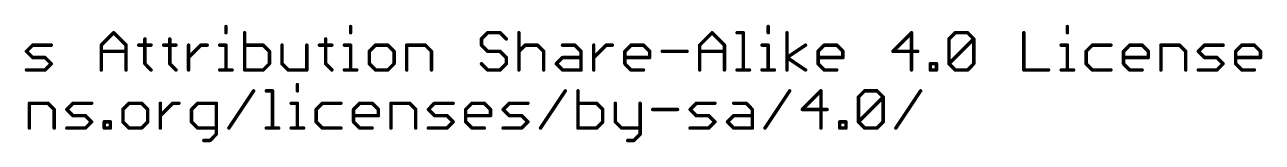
# Model space of a CAD drawing. Extents: x -30 to 77, y -16 to 20.
# Drawn here: x 22.5 to 76.6, y -13.2 to -8.1 of the extents above; entities that cross this region are included whole.
import ezdxf

# ---------------------------------------------------------------- set-up
doc = ezdxf.new("R2010")
doc.units = 0
doc.layers.add('51', color=53, linetype='CONTINUOUS')

msp = doc.modelspace()

# ---------------------------------------------------------------- linework, layer by layer
at = {"layer": '51', "const_width": 0.1524}
for points in [[(31.2607, -8.1856), (31.2607, -8.4568)], [(36.7179, -8.1856), (36.7179, -8.4568)], [(54.9995, -8.1856), (54.9995, -8.4568)], [(68.0967, -8.1856), (68.0967, -8.4568)], [(25.8052, -8.9991), (26.3476, -8.4568)], [(26.3476, -8.4568), (26.8899, -8.9991)], [(27.7136, -8.728), (27.7136, -9.8126)], [(28.805, -8.728), (28.805, -9.8126)], [(32.081, -8.4568), (32.081, -10.0838)], [(35.6265, -8.728), (35.6265, -9.8126)], [(42.7208, -8.4568), (42.4497, -8.728)], [(42.4497, -8.728), (42.4497, -8.9991)], [(43.2631, -8.4568), (42.7208, -8.4568)], [(43.5343, -8.728), (43.2631, -8.4568)], [(44.0868, -8.4568), (44.0868, -10.0838)], [(51.9997, -8.9991), (52.5421, -8.4568)], [(52.5421, -8.4568), (53.0844, -8.9991)], [(53.6369, -8.4568), (53.9081, -8.4568)], [(53.9081, -8.4568), (53.9081, -10.0838)], [(55.8198, -10.0838), (55.8198, -8.4568)], [(61.2719, -8.4568), (60.4584, -9.2703)], [(61.2719, -10.0838), (61.2719, -8.4568)], [(62.9141, -8.728), (63.1853, -8.4568)], [(62.9141, -9.8126), (62.9141, -8.728)], [(62.9141, -9.8126), (63.9988, -8.728)], [(63.1853, -8.4568), (63.7276, -8.4568)], [(63.7276, -8.4568), (63.9988, -8.728)], [(63.9988, -8.728), (63.9988, -9.8126)], [(66.1884, -8.4568), (66.1884, -10.0838)], [(22.5309, -9.2703), (22.8021, -8.9991)], [(22.8021, -9.5415), (22.5309, -9.2703)], [(22.8021, -8.9991), (23.6156, -8.9991)], [(25.8052, -10.0838), (25.8052, -8.9991)], [(25.8052, -9.2703), (26.8899, -9.2703)], [(26.8899, -8.9991), (26.8899, -10.0838)], [(27.4424, -8.9991), (27.9847, -8.9991)], [(28.5338, -8.9991), (29.0762, -8.9991)], [(29.6253, -10.0838), (29.6253, -8.9991)], [(29.6253, -9.5415), (30.1676, -8.9991)], [(30.1676, -8.9991), (30.4388, -8.9991)], [(30.9896, -8.9991), (31.2607, -8.9991)], [(31.2607, -8.9991), (31.2607, -10.0838)], [(32.8945, -8.9991), (32.081, -8.9991)], [(33.1657, -9.2703), (32.8945, -8.9991)], [(33.1657, -9.8126), (33.1657, -9.2703)], [(33.7182, -8.9991), (33.7182, -9.8126)], [(34.8028, -10.0838), (34.8028, -8.9991)], [(35.3553, -8.9991), (35.8976, -8.9991)], [(36.4467, -8.9991), (36.7179, -8.9991)], [(36.7179, -8.9991), (36.7179, -10.0838)], [(37.8093, -8.9991), (37.5382, -9.2703)], [(37.5382, -9.2703), (37.5382, -9.8126)], [(38.3517, -8.9991), (37.8093, -8.9991)], [(38.6228, -9.2703), (38.3517, -8.9991)], [(38.6228, -9.8126), (38.6228, -9.2703)], [(39.1753, -10.0838), (39.1753, -8.9991)], [(39.1753, -8.9991), (39.9888, -8.9991)], [(39.9888, -8.9991), (40.26, -9.2703)], [(40.26, -9.2703), (40.26, -10.0838)], [(42.4497, -8.9991), (42.7208, -9.2703)], [(42.7208, -9.2703), (43.2631, -9.2703)], [(43.2631, -9.2703), (43.5343, -9.5415)], [(44.0868, -9.2703), (44.358, -8.9991)], [(44.358, -8.9991), (44.9003, -8.9991)], [(44.9003, -8.9991), (45.1715, -9.2703)], [(45.1715, -9.2703), (45.1715, -10.0838)], [(45.9951, -8.9991), (46.5375, -8.9991)], [(46.5375, -8.9991), (46.8086, -9.2703)], [(46.8086, -9.2703), (46.8086, -10.0838)], [(47.3611, -10.0838), (47.3611, -8.9991)], [(47.3611, -9.5415), (47.9034, -8.9991)], [(47.9034, -8.9991), (48.1746, -8.9991)], [(48.7254, -9.2703), (48.9966, -8.9991)], [(48.7254, -9.8126), (48.7254, -9.2703)], [(48.9966, -8.9991), (49.5389, -8.9991)], [(49.5389, -8.9991), (49.8101, -9.2703)], [(49.8101, -9.2703), (49.8101, -9.5415)], [(50.3626, -9.2703), (51.4472, -9.2703)], [(51.9997, -10.0838), (51.9997, -8.9991)], [(51.9997, -9.2703), (53.0844, -9.2703)], [(53.0844, -8.9991), (53.0844, -10.0838)], [(54.7283, -8.9991), (54.9995, -8.9991)], [(54.9995, -8.9991), (54.9995, -10.0838)], [(55.8198, -9.5415), (56.6333, -8.9991)], [(57.1841, -9.2703), (57.4552, -8.9991)], [(57.1841, -9.8126), (57.1841, -9.2703)], [(57.4552, -8.9991), (57.9976, -8.9991)], [(57.9976, -8.9991), (58.2687, -9.2703)], [(58.2687, -9.2703), (58.2687, -9.5415)], [(60.4584, -9.2703), (61.543, -9.2703)], [(67.8256, -8.9991), (68.0967, -8.9991)], [(68.0967, -8.9991), (68.0967, -10.0838)], [(69.1882, -8.9991), (68.917, -9.2703)], [(68.917, -9.2703), (68.917, -9.8126)], [(70.0017, -8.9991), (69.1882, -8.9991)], [(70.5542, -9.2703), (70.8253, -8.9991)], [(70.5542, -9.8126), (70.5542, -9.2703)], [(70.8253, -8.9991), (71.3677, -8.9991)], [(71.3677, -8.9991), (71.6388, -9.2703)], [(71.6388, -9.2703), (71.6388, -9.5415)], [(72.1913, -10.0838), (72.1913, -8.9991)], [(72.1913, -8.9991), (73.0048, -8.9991)], [(73.0048, -8.9991), (73.276, -9.2703)], [(73.276, -9.2703), (73.276, -10.0838)], [(73.8285, -9.2703), (74.0996, -8.9991)], [(74.0996, -9.5415), (73.8285, -9.2703)], [(74.0996, -8.9991), (74.9131, -8.9991)], [(75.4656, -9.2703), (75.7368, -8.9991)], [(75.4656, -9.8126), (75.4656, -9.2703)], [(75.7368, -8.9991), (76.2791, -8.9991)], [(76.2791, -8.9991), (76.5503, -9.2703)], [(76.5503, -9.2703), (76.5503, -9.5415)], [(23.3444, -9.5415), (22.8021, -9.5415)], [(23.6156, -9.8126), (23.3444, -9.5415)], [(23.3444, -10.0838), (23.6156, -9.8126)], [(27.7136, -9.8126), (27.9847, -10.0838)], [(28.805, -9.8126), (29.0762, -10.0838)], [(32.8945, -10.0838), (33.1657, -9.8126)], [(33.7182, -9.8126), (33.9893, -10.0838)], [(35.6265, -9.8126), (35.8976, -10.0838)], [(37.5382, -9.8126), (37.8093, -10.0838)], [(38.3517, -10.0838), (38.6228, -9.8126)], [(42.7208, -10.0838), (42.4497, -9.8126)], [(43.5343, -9.8126), (43.2631, -10.0838)], [(43.5343, -9.5415), (43.5343, -9.8126)], [(45.724, -9.8126), (45.9951, -9.5415)], [(45.9951, -10.0838), (45.724, -9.8126)], [(45.9951, -9.5415), (46.8086, -9.5415)], [(49.8101, -9.5415), (48.7254, -9.5415)], [(48.9966, -10.0838), (48.7254, -9.8126)], [(56.6333, -10.0838), (55.8198, -9.5415)], [(58.2687, -9.5415), (57.1841, -9.5415)], [(57.4552, -10.0838), (57.1841, -9.8126)], [(62.0955, -10.0838), (62.0955, -9.8126)], [(62.0955, -9.8126), (62.3667, -9.8126)], [(62.3667, -9.8126), (62.3667, -10.0838)], [(63.1853, -10.0838), (62.9141, -9.8126)], [(63.9988, -9.8126), (63.7276, -10.0838)], [(68.917, -9.8126), (69.1882, -10.0838)], [(71.6388, -9.5415), (70.5542, -9.5415)], [(70.8253, -10.0838), (70.5542, -9.8126)], [(74.642, -9.5415), (74.0996, -9.5415)], [(74.9131, -9.8126), (74.642, -9.5415)], [(74.642, -10.0838), (74.9131, -9.8126)], [(76.5503, -9.5415), (75.4656, -9.5415)], [(75.7368, -10.0838), (75.4656, -9.8126)], [(22.5309, -10.0838), (23.3444, -10.0838)], [(30.9896, -10.0838), (31.5319, -10.0838)], [(32.081, -10.0838), (32.8945, -10.0838)], [(33.9893, -10.0838), (34.8028, -10.0838)], [(36.4467, -10.0838), (36.9891, -10.0838)], [(37.8093, -10.0838), (38.3517, -10.0838)], [(43.2631, -10.0838), (42.7208, -10.0838)], [(46.8086, -10.0838), (45.9951, -10.0838)], [(49.5389, -10.0838), (48.9966, -10.0838)], [(53.6369, -10.0838), (54.1792, -10.0838)], [(54.7283, -10.0838), (55.2707, -10.0838)], [(57.9976, -10.0838), (57.4552, -10.0838)], [(62.3667, -10.0838), (62.0955, -10.0838)], [(63.7276, -10.0838), (63.1853, -10.0838)], [(66.1884, -10.0838), (67.2731, -10.0838)], [(67.8256, -10.0838), (68.3679, -10.0838)], [(69.1882, -10.0838), (70.0017, -10.0838)], [(71.3677, -10.0838), (70.8253, -10.0838)], [(73.8285, -10.0838), (74.642, -10.0838)], [(76.2791, -10.0838), (75.7368, -10.0838)], [(34.3906, -10.7256), (34.3906, -10.9968)], [(31.3908, -12.6238), (32.4755, -10.9968)], [(33.028, -10.9968), (33.2991, -10.9968)], [(33.2991, -10.9968), (33.2991, -12.6238)], [(45.0338, -12.6238), (46.1185, -10.9968)], [(46.671, -10.9968), (46.671, -12.6238)], [(54.8567, -12.6238), (55.9414, -10.9968)], [(57.3074, -10.9968), (56.4939, -11.8103)], [(57.3074, -12.6238), (57.3074, -10.9968)], [(58.9496, -11.268), (59.2208, -10.9968)], [(58.9496, -12.3526), (58.9496, -11.268)], [(58.9496, -12.3526), (60.0343, -11.268)], [(59.2208, -10.9968), (59.7631, -10.9968)], [(59.7631, -10.9968), (60.0343, -11.268)], [(60.0343, -11.268), (60.0343, -12.3526)], [(60.5868, -12.6238), (61.6714, -10.9968)], [(22.6593, -12.6238), (22.6593, -11.5391)], [(22.6593, -11.5391), (23.4728, -11.5391)], [(23.4728, -11.5391), (23.744, -11.8103)], [(23.744, -11.8103), (23.744, -12.6238)], [(24.2965, -11.8103), (24.5676, -11.5391)], [(24.5676, -12.0815), (24.2965, -11.8103)], [(24.5676, -11.5391), (25.3811, -11.5391)], [(27.0234, -11.5391), (26.7522, -11.8103)], [(26.7522, -11.8103), (26.7522, -12.3526)], [(27.5657, -11.5391), (27.0234, -11.5391)], [(27.8369, -11.8103), (27.5657, -11.5391)], [(27.8369, -12.3526), (27.8369, -11.8103)], [(28.3894, -12.6238), (28.3894, -11.5391)], [(28.3894, -12.0815), (28.9317, -11.5391)], [(28.9317, -11.5391), (29.2029, -11.5391)], [(30.0248, -11.5391), (29.7537, -11.8103)], [(29.7537, -11.8103), (29.7537, -12.3526)], [(30.8383, -11.5391), (30.0248, -11.5391)], [(30.8383, -12.895), (30.8383, -11.5391)], [(34.1194, -11.5391), (34.3906, -11.5391)], [(34.3906, -11.5391), (34.3906, -12.6238)], [(35.482, -11.5391), (35.2109, -11.8103)], [(35.2109, -11.8103), (35.2109, -12.3526)], [(36.2955, -11.5391), (35.482, -11.5391)], [(36.848, -11.8103), (37.1192, -11.5391)], [(36.848, -12.3526), (36.848, -11.8103)], [(37.1192, -11.5391), (37.6615, -11.5391)], [(37.6615, -11.5391), (37.9327, -11.8103)], [(37.9327, -11.8103), (37.9327, -12.0815)], [(38.4852, -12.6238), (38.4852, -11.5391)], [(38.4852, -11.5391), (39.2987, -11.5391)], [(39.2987, -11.5391), (39.5698, -11.8103)], [(39.5698, -11.8103), (39.5698, -12.6238)], [(40.1223, -11.8103), (40.3935, -11.5391)], [(40.3935, -12.0815), (40.1223, -11.8103)], [(40.3935, -11.5391), (41.207, -11.5391)], [(41.7595, -11.8103), (42.0306, -11.5391)], [(41.7595, -12.3526), (41.7595, -11.8103)], [(42.0306, -11.5391), (42.573, -11.5391)], [(42.573, -11.5391), (42.8441, -11.8103)], [(42.8441, -11.8103), (42.8441, -12.0815)], [(43.3966, -11.8103), (43.6678, -11.5391)], [(43.6678, -12.0815), (43.3966, -11.8103)], [(43.6678, -11.5391), (44.4813, -11.5391)], [(47.4844, -11.5391), (46.671, -11.5391)], [(47.7556, -11.8103), (47.4844, -11.5391)], [(47.7556, -12.3526), (47.7556, -11.8103)], [(48.3081, -11.5391), (48.3081, -12.3526)], [(49.3928, -11.5391), (49.3928, -12.895)], [(49.9453, -11.8103), (51.0299, -11.8103)], [(51.5824, -11.8103), (51.8536, -11.5391)], [(51.8536, -12.0815), (51.5824, -11.8103)], [(51.8536, -11.5391), (52.6671, -11.5391)], [(53.4907, -11.5391), (54.0331, -11.5391)], [(54.0331, -11.5391), (54.3042, -11.8103)], [(54.3042, -11.8103), (54.3042, -12.6238)], [(56.4939, -11.8103), (57.5785, -11.8103)], [(25.11, -12.0815), (24.5676, -12.0815)], [(25.3811, -12.3526), (25.11, -12.0815)], [(25.11, -12.6238), (25.3811, -12.3526)], [(25.9336, -12.6238), (25.9336, -12.3526)], [(25.9336, -12.3526), (26.2048, -12.3526)], [(26.2048, -12.3526), (26.2048, -12.6238)], [(26.7522, -12.3526), (27.0234, -12.6238)], [(27.5657, -12.6238), (27.8369, -12.3526)], [(29.7537, -12.3526), (30.0248, -12.6238)], [(35.2109, -12.3526), (35.482, -12.6238)], [(37.9327, -12.0815), (36.848, -12.0815)], [(37.1192, -12.6238), (36.848, -12.3526)], [(40.9358, -12.0815), (40.3935, -12.0815)], [(41.207, -12.3526), (40.9358, -12.0815)], [(40.9358, -12.6238), (41.207, -12.3526)], [(42.8441, -12.0815), (41.7595, -12.0815)], [(42.0306, -12.6238), (41.7595, -12.3526)], [(44.2101, -12.0815), (43.6678, -12.0815)], [(44.4813, -12.3526), (44.2101, -12.0815)], [(44.2101, -12.6238), (44.4813, -12.3526)], [(47.4844, -12.6238), (47.7556, -12.3526)], [(48.3081, -12.3526), (48.5793, -12.6238)], [(52.3959, -12.0815), (51.8536, -12.0815)], [(52.6671, -12.3526), (52.3959, -12.0815)], [(52.3959, -12.6238), (52.6671, -12.3526)], [(53.2196, -12.3526), (53.4907, -12.0815)], [(53.4907, -12.6238), (53.2196, -12.3526)], [(53.4907, -12.0815), (54.3042, -12.0815)], [(58.131, -12.6238), (58.131, -12.3526)], [(58.131, -12.3526), (58.4022, -12.3526)], [(58.4022, -12.3526), (58.4022, -12.6238)], [(59.2208, -12.6238), (58.9496, -12.3526)], [(60.0343, -12.3526), (59.7631, -12.6238)], [(24.2965, -12.6238), (25.11, -12.6238)], [(26.2048, -12.6238), (25.9336, -12.6238)], [(27.0234, -12.6238), (27.5657, -12.6238)], [(30.0248, -12.6238), (30.8383, -12.6238)], [(30.5672, -13.1661), (30.8383, -12.895)], [(33.028, -12.6238), (33.5703, -12.6238)], [(34.1194, -12.6238), (34.6617, -12.6238)], [(35.482, -12.6238), (36.2955, -12.6238)], [(37.6615, -12.6238), (37.1192, -12.6238)], [(40.1223, -12.6238), (40.9358, -12.6238)], [(42.573, -12.6238), (42.0306, -12.6238)], [(43.3966, -12.6238), (44.2101, -12.6238)], [(46.671, -12.6238), (47.4844, -12.6238)], [(48.5793, -12.6238), (49.3928, -12.6238)], [(49.3928, -12.895), (49.1216, -13.1661)], [(51.5824, -12.6238), (52.3959, -12.6238)], [(54.3042, -12.6238), (53.4907, -12.6238)], [(58.4022, -12.6238), (58.131, -12.6238)], [(59.7631, -12.6238), (59.2208, -12.6238)], [(30.296, -13.1661), (30.5672, -13.1661)], [(49.1216, -13.1661), (48.8504, -13.1661)]]:
    msp.add_lwpolyline(points, dxfattribs=at)
at = {"layer": '51', "const_width": 0.0762}
for points in [[(31.2988, -8.1856, 1), (31.2226, -8.1856)], [(36.756, -8.1856, 1), (36.6798, -8.1856)], [(55.0376, -8.1856, 1), (54.9614, -8.1856)], [(68.1348, -8.1856, 1), (68.0586, -8.1856)], [(26.3745, -8.4299, 1), (26.3206, -8.4838)], [(26.3745, -8.4838, 1), (26.3206, -8.4299)], [(27.7517, -8.728, 1), (27.6755, -8.728)], [(28.8431, -8.728, 1), (28.7669, -8.728)], [(31.2226, -8.4568, 1), (31.2988, -8.4568)], [(32.1191, -8.4568, 1), (32.0429, -8.4568)], [(35.6646, -8.728, 1), (35.5884, -8.728)], [(36.6798, -8.4568, 1), (36.756, -8.4568)], [(42.4227, -8.701, 1), (42.4766, -8.7549)], [(42.4878, -8.728, 1), (42.4116, -8.728)], [(42.7208, -8.4187, 1), (42.7208, -8.4949)], [(42.7478, -8.4838, 1), (42.6939, -8.4299)], [(43.2901, -8.4299, 1), (43.2362, -8.4838)], [(43.2631, -8.4949, 1), (43.2631, -8.4187)], [(43.5074, -8.7549, 1), (43.5613, -8.701)], [(44.1249, -8.4568, 1), (44.0487, -8.4568)], [(52.569, -8.4299, 1), (52.5151, -8.4838)], [(52.569, -8.4838, 1), (52.5151, -8.4299)], [(53.6369, -8.4187, 1), (53.6369, -8.4949)], [(53.9462, -8.4568, 1), (53.87, -8.4568)], [(53.9081, -8.4949, 1), (53.9081, -8.4187)], [(54.9614, -8.4568, 1), (55.0376, -8.4568)], [(55.8579, -8.4568, 1), (55.7817, -8.4568)], [(61.31, -8.4568, 1), (61.2338, -8.4568)], [(61.2988, -8.4838, 1), (61.2449, -8.4299)], [(62.9522, -8.728, 1), (62.876, -8.728)], [(62.8872, -8.701, 1), (62.941, -8.7549)], [(63.1853, -8.4187, 1), (63.1853, -8.4949)], [(63.2122, -8.4838, 1), (63.1583, -8.4299)], [(63.7545, -8.4299, 1), (63.7007, -8.4838)], [(63.7276, -8.4949, 1), (63.7276, -8.4187)], [(64.0369, -8.728, 1), (63.9607, -8.728)], [(64.0257, -8.7549, 1), (63.9718, -8.701)], [(63.9718, -8.7549, 1), (64.0257, -8.701)], [(66.2265, -8.4568, 1), (66.1503, -8.4568)], [(68.0586, -8.4568, 1), (68.1348, -8.4568)], [(22.5579, -9.2434, 1), (22.504, -9.2972)], [(22.504, -9.2434, 1), (22.5579, -9.2972)], [(22.8021, -8.961, 1), (22.8021, -9.0372)], [(22.829, -9.0261, 1), (22.7751, -8.9722)], [(23.6156, -9.0372, 1), (23.6156, -8.961)], [(25.8433, -8.9991, 1), (25.7671, -8.9991)], [(25.7783, -8.9722, 1), (25.8322, -9.0261)], [(25.8052, -9.2322, 1), (25.8052, -9.3084)], [(26.928, -8.9991, 1), (26.8518, -8.9991)], [(26.8629, -9.0261, 1), (26.9168, -8.9722)], [(26.8899, -9.3084, 1), (26.8899, -9.2322)], [(27.4424, -8.961, 1), (27.4424, -9.0372)], [(27.9847, -9.0372, 1), (27.9847, -8.961)], [(28.5338, -8.961, 1), (28.5338, -9.0372)], [(29.0762, -9.0372, 1), (29.0762, -8.961)], [(29.6634, -8.9991, 1), (29.5872, -8.9991)], [(30.1676, -8.961, 1), (30.1676, -9.0372)], [(30.1945, -9.0261, 1), (30.1406, -8.9722)], [(30.4388, -9.0372, 1), (30.4388, -8.961)], [(30.9896, -8.961, 1), (30.9896, -9.0372)], [(31.2988, -8.9991, 1), (31.2226, -8.9991)], [(31.2607, -9.0372, 1), (31.2607, -8.961)], [(32.081, -8.961, 1), (32.081, -9.0372)], [(32.9214, -8.9722, 1), (32.8675, -9.0261)], [(32.8945, -9.0372, 1), (32.8945, -8.961)], [(33.2038, -9.2703, 1), (33.1276, -9.2703)], [(33.1387, -9.2972, 1), (33.1926, -9.2434)], [(33.7563, -8.9991, 1), (33.6801, -8.9991)], [(34.8409, -8.9991, 1), (34.7647, -8.9991)], [(35.3553, -8.961, 1), (35.3553, -9.0372)], [(35.8976, -9.0372, 1), (35.8976, -8.961)], [(36.4467, -8.961, 1), (36.4467, -9.0372)], [(36.756, -8.9991, 1), (36.6798, -8.9991)], [(36.7179, -9.0372, 1), (36.7179, -8.961)], [(37.5763, -9.2703, 1), (37.5001, -9.2703)], [(37.5112, -9.2434, 1), (37.5651, -9.2972)], [(37.8093, -8.961, 1), (37.8093, -9.0372)], [(37.8363, -9.0261, 1), (37.7824, -8.9722)], [(38.3786, -8.9722, 1), (38.3247, -9.0261)], [(38.3517, -9.0372, 1), (38.3517, -8.961)], [(38.6609, -9.2703, 1), (38.5847, -9.2703)], [(38.5959, -9.2972, 1), (38.6498, -9.2434)], [(39.2134, -8.9991, 1), (39.1372, -8.9991)], [(39.1753, -8.961, 1), (39.1753, -9.0372)], [(40.0158, -8.9722, 1), (39.9619, -9.0261)], [(39.9888, -9.0372, 1), (39.9888, -8.961)], [(40.2981, -9.2703, 1), (40.2219, -9.2703)], [(40.2331, -9.2972, 1), (40.2869, -9.2434)], [(42.4766, -8.9722, 1), (42.4227, -9.0261)], [(42.4116, -8.9991, 1), (42.4878, -8.9991)], [(42.7208, -9.2322, 1), (42.7208, -9.3084)], [(42.6939, -9.2972, 1), (42.7478, -9.2434)], [(43.2901, -9.2434, 1), (43.2362, -9.2972)], [(43.2631, -9.3084, 1), (43.2631, -9.2322)], [(44.0599, -9.2434, 1), (44.1138, -9.2972)], [(44.358, -8.961, 1), (44.358, -9.0372)], [(44.3849, -9.0261, 1), (44.331, -8.9722)], [(44.9272, -8.9722, 1), (44.8734, -9.0261)], [(44.9003, -9.0372, 1), (44.9003, -8.961)], [(45.2096, -9.2703, 1), (45.1334, -9.2703)], [(45.1445, -9.2972, 1), (45.1984, -9.2434)], [(45.9951, -8.961, 1), (45.9951, -9.0372)], [(46.5644, -8.9722, 1), (46.5105, -9.0261)], [(46.5375, -9.0372, 1), (46.5375, -8.961)], [(46.8467, -9.2703, 1), (46.7705, -9.2703)], [(46.7817, -9.2972, 1), (46.8356, -9.2434)], [(47.3992, -8.9991, 1), (47.323, -8.9991)], [(47.9034, -8.961, 1), (47.9034, -9.0372)], [(47.9304, -9.0261, 1), (47.8765, -8.9722)], [(48.1746, -9.0372, 1), (48.1746, -8.961)], [(48.7635, -9.2703, 1), (48.6873, -9.2703)], [(48.6985, -9.2434, 1), (48.7524, -9.2972)], [(48.9966, -8.961, 1), (48.9966, -9.0372)], [(49.0235, -9.0261, 1), (48.9696, -8.9722)], [(49.5659, -8.9722, 1), (49.512, -9.0261)], [(49.5389, -9.0372, 1), (49.5389, -8.961)], [(49.8482, -9.2703, 1), (49.772, -9.2703)], [(49.7831, -9.2972, 1), (49.837, -9.2434)], [(50.3626, -9.2322, 1), (50.3626, -9.3084)], [(51.4472, -9.3084, 1), (51.4472, -9.2322)], [(52.0378, -8.9991, 1), (51.9616, -8.9991)], [(51.9728, -8.9722, 1), (52.0267, -9.0261)], [(51.9997, -9.2322, 1), (51.9997, -9.3084)], [(53.1225, -8.9991, 1), (53.0463, -8.9991)], [(53.0574, -9.0261, 1), (53.1113, -8.9722)], [(53.0844, -9.3084, 1), (53.0844, -9.2322)], [(54.7283, -8.961, 1), (54.7283, -9.0372)], [(55.0376, -8.9991, 1), (54.9614, -8.9991)], [(54.9995, -9.0372, 1), (54.9995, -8.961)], [(56.6544, -9.0308, 1), (56.6121, -8.9674)], [(57.2222, -9.2703, 1), (57.146, -9.2703)], [(57.1571, -9.2434, 1), (57.211, -9.2972)], [(57.4552, -8.961, 1), (57.4552, -9.0372)], [(57.4822, -9.0261, 1), (57.4283, -8.9722)], [(58.0245, -8.9722, 1), (57.9706, -9.0261)], [(57.9976, -9.0372, 1), (57.9976, -8.961)], [(58.3068, -9.2703, 1), (58.2306, -9.2703)], [(58.2418, -9.2972, 1), (58.2957, -9.2434)], [(60.4584, -9.2322, 1), (60.4584, -9.3084)], [(60.4314, -9.2434, 1), (60.4853, -9.2972)], [(61.543, -9.3084, 1), (61.543, -9.2322)], [(67.8256, -8.961, 1), (67.8256, -9.0372)], [(68.1348, -8.9991, 1), (68.0586, -8.9991)], [(68.0967, -9.0372, 1), (68.0967, -8.961)], [(68.9551, -9.2703, 1), (68.8789, -9.2703)], [(68.8901, -9.2434, 1), (68.944, -9.2972)], [(69.1882, -8.961, 1), (69.1882, -9.0372)], [(69.2151, -9.0261, 1), (69.1612, -8.9722)], [(70.0017, -9.0372, 1), (70.0017, -8.961)], [(70.5923, -9.2703, 1), (70.5161, -9.2703)], [(70.5272, -9.2434, 1), (70.5811, -9.2972)], [(70.8253, -8.961, 1), (70.8253, -9.0372)], [(70.8523, -9.0261, 1), (70.7984, -8.9722)], [(71.3946, -8.9722, 1), (71.3407, -9.0261)], [(71.3677, -9.0372, 1), (71.3677, -8.961)], [(71.6769, -9.2703, 1), (71.6007, -9.2703)], [(71.6119, -9.2972, 1), (71.6658, -9.2434)], [(72.2294, -8.9991, 1), (72.1532, -8.9991)], [(72.1913, -8.961, 1), (72.1913, -9.0372)], [(73.0318, -8.9722, 1), (72.9779, -9.0261)], [(73.0048, -9.0372, 1), (73.0048, -8.961)], [(73.3141, -9.2703, 1), (73.2379, -9.2703)], [(73.249, -9.2972, 1), (73.3029, -9.2434)], [(73.8554, -9.2434, 1), (73.8015, -9.2972)], [(73.8015, -9.2434, 1), (73.8554, -9.2972)], [(74.0996, -8.961, 1), (74.0996, -9.0372)], [(74.1266, -9.0261, 1), (74.0727, -8.9722)], [(74.9131, -9.0372, 1), (74.9131, -8.961)], [(75.5037, -9.2703, 1), (75.4275, -9.2703)], [(75.4387, -9.2434, 1), (75.4926, -9.2972)], [(75.7368, -8.961, 1), (75.7368, -9.0372)], [(75.7637, -9.0261, 1), (75.7099, -8.9722)], [(76.3061, -8.9722, 1), (76.2522, -9.0261)], [(76.2791, -9.0372, 1), (76.2791, -8.961)], [(76.5884, -9.2703, 1), (76.5122, -9.2703)], [(76.5234, -9.2972, 1), (76.5772, -9.2434)], [(22.8021, -9.5034, 1), (22.8021, -9.5796)], [(22.7751, -9.5684, 1), (22.829, -9.5145)], [(23.3714, -9.5145, 1), (23.3175, -9.5684)], [(23.3444, -9.5796, 1), (23.3444, -9.5034)], [(23.6425, -9.8396, 1), (23.5886, -9.7857)], [(23.5886, -9.8396, 1), (23.6425, -9.7857)], [(27.7405, -9.7857, 1), (27.6866, -9.8396)], [(28.8319, -9.7857, 1), (28.778, -9.8396)], [(29.5983, -9.5145, 1), (29.6522, -9.5684)], [(33.1926, -9.8396, 1), (33.1387, -9.7857)], [(33.7451, -9.7857, 1), (33.6912, -9.8396)], [(35.6534, -9.7857, 1), (35.5995, -9.8396)], [(37.5651, -9.7857, 1), (37.5112, -9.8396)], [(38.6498, -9.8396, 1), (38.5959, -9.7857)], [(42.4766, -9.7857, 1), (42.4227, -9.8396)], [(43.5724, -9.5415, 1), (43.4962, -9.5415)], [(43.5074, -9.5684, 1), (43.5613, -9.5145)], [(43.5613, -9.8396, 1), (43.5074, -9.7857)], [(45.7509, -9.7857, 1), (45.697, -9.8396)], [(45.697, -9.7857, 1), (45.7509, -9.8396)], [(45.9951, -9.5034, 1), (45.9951, -9.5796)], [(46.0221, -9.5684, 1), (45.9682, -9.5145)], [(46.8086, -9.5796, 1), (46.8086, -9.5034)], [(47.3342, -9.5145, 1), (47.3881, -9.5684)], [(48.7254, -9.5034, 1), (48.7254, -9.5796)], [(48.7524, -9.7857, 1), (48.6985, -9.8396)], [(49.772, -9.5415, 1), (49.8482, -9.5415)], [(49.8101, -9.5796, 1), (49.8101, -9.5034)], [(55.8409, -9.5098, 1), (55.7986, -9.5732)], [(55.7986, -9.5098, 1), (55.8409, -9.5732)], [(57.211, -9.7857, 1), (57.1571, -9.8396)], [(57.1841, -9.5034, 1), (57.1841, -9.5796)], [(58.2306, -9.5415, 1), (58.3068, -9.5415)], [(58.2687, -9.5796, 1), (58.2687, -9.5034)], [(62.1336, -9.8126, 1), (62.0574, -9.8126)], [(62.0955, -9.7745, 1), (62.0955, -9.8507)], [(62.4048, -9.8126, 1), (62.3286, -9.8126)], [(62.3667, -9.8507, 1), (62.3667, -9.7745)], [(62.941, -9.7857, 1), (62.8872, -9.8396)], [(62.8872, -9.7857, 1), (62.941, -9.8396)], [(64.0257, -9.8396, 1), (63.9718, -9.7857)], [(68.944, -9.7857, 1), (68.8901, -9.8396)], [(70.5811, -9.7857, 1), (70.5272, -9.8396)], [(70.5542, -9.5034, 1), (70.5542, -9.5796)], [(71.6007, -9.5415, 1), (71.6769, -9.5415)], [(71.6388, -9.5796, 1), (71.6388, -9.5034)], [(74.0996, -9.5034, 1), (74.0996, -9.5796)], [(74.0727, -9.5684, 1), (74.1266, -9.5145)], [(74.6689, -9.5145, 1), (74.615, -9.5684)], [(74.642, -9.5796, 1), (74.642, -9.5034)], [(74.9401, -9.8396, 1), (74.8862, -9.7857)], [(74.8862, -9.8396, 1), (74.9401, -9.7857)], [(75.4656, -9.5034, 1), (75.4656, -9.5796)], [(75.4926, -9.7857, 1), (75.4387, -9.8396)], [(76.5122, -9.5415, 1), (76.5884, -9.5415)], [(76.5503, -9.5796, 1), (76.5503, -9.5034)], [(22.5309, -10.0457, 1), (22.5309, -10.1219)], [(23.3175, -10.0569, 1), (23.3714, -10.1107)], [(23.3444, -10.1219, 1), (23.3444, -10.0457)], [(25.7671, -10.0838, 1), (25.8433, -10.0838)], [(26.8518, -10.0838, 1), (26.928, -10.0838)], [(27.6755, -9.8126, 1), (27.7517, -9.8126)], [(27.9578, -10.1107, 1), (28.0117, -10.0569)], [(28.7669, -9.8126, 1), (28.8431, -9.8126)], [(29.0492, -10.1107, 1), (29.1031, -10.0569)], [(29.5872, -10.0838, 1), (29.6634, -10.0838)], [(30.9896, -10.0457, 1), (30.9896, -10.1219)], [(31.2226, -10.0838, 1), (31.2988, -10.0838)], [(31.5319, -10.1219, 1), (31.5319, -10.0457)], [(32.081, -10.0457, 1), (32.081, -10.1219)], [(32.0429, -10.0838, 1), (32.1191, -10.0838)], [(32.8676, -10.0569, 1), (32.9214, -10.1107)], [(32.8945, -10.1219, 1), (32.8945, -10.0457)], [(33.1276, -9.8126, 1), (33.2038, -9.8126)], [(33.6801, -9.8126, 1), (33.7563, -9.8126)], [(33.9893, -10.0457, 1), (33.9893, -10.1219)], [(33.9624, -10.1107, 1), (34.0163, -10.0569)], [(34.7647, -10.0838, 1), (34.8409, -10.0838)], [(34.8028, -10.1219, 1), (34.8028, -10.0457)], [(35.5884, -9.8126, 1), (35.6646, -9.8126)], [(35.8707, -10.1107, 1), (35.9246, -10.0569)], [(36.4467, -10.0457, 1), (36.4467, -10.1219)], [(36.6798, -10.0838, 1), (36.756, -10.0838)], [(36.9891, -10.1219, 1), (36.9891, -10.0457)], [(37.5001, -9.8126, 1), (37.5763, -9.8126)], [(37.8093, -10.0457, 1), (37.8093, -10.1219)], [(37.7824, -10.1107, 1), (37.8363, -10.0569)], [(38.3247, -10.0569, 1), (38.3786, -10.1107)], [(38.3517, -10.1219, 1), (38.3517, -10.0457)], [(38.5847, -9.8126, 1), (38.6609, -9.8126)], [(39.1372, -10.0838, 1), (39.2134, -10.0838)], [(40.2219, -10.0838, 1), (40.2981, -10.0838)], [(42.7208, -10.0457, 1), (42.7208, -10.1219)], [(42.6939, -10.1107, 1), (42.7478, -10.0569)], [(43.2362, -10.0569, 1), (43.2901, -10.1107)], [(43.2631, -10.1219, 1), (43.2631, -10.0457)], [(43.4962, -9.8126, 1), (43.5724, -9.8126)], [(44.0487, -10.0838, 1), (44.1249, -10.0838)], [(45.1334, -10.0838, 1), (45.2096, -10.0838)], [(45.9951, -10.0457, 1), (45.9951, -10.1219)], [(45.9682, -10.1107, 1), (46.0221, -10.0569)], [(46.7705, -10.0838, 1), (46.8467, -10.0838)], [(46.8086, -10.1219, 1), (46.8086, -10.0457)], [(47.323, -10.0838, 1), (47.3992, -10.0838)], [(48.6873, -9.8126, 1), (48.7635, -9.8126)], [(48.9966, -10.0457, 1), (48.9966, -10.1219)], [(48.9696, -10.1107, 1), (49.0235, -10.0569)], [(49.5389, -10.1219, 1), (49.5389, -10.0457)], [(51.9616, -10.0838, 1), (52.0378, -10.0838)], [(53.0463, -10.0838, 1), (53.1225, -10.0838)], [(53.6369, -10.0457, 1), (53.6369, -10.1219)], [(53.87, -10.0838, 1), (53.9462, -10.0838)], [(54.1792, -10.1219, 1), (54.1792, -10.0457)], [(54.7283, -10.0457, 1), (54.7283, -10.1219)], [(54.9614, -10.0838, 1), (55.0376, -10.0838)], [(55.2707, -10.1219, 1), (55.2707, -10.0457)], [(55.7817, -10.0838, 1), (55.8579, -10.0838)], [(56.6121, -10.1155, 1), (56.6544, -10.0521)], [(57.146, -9.8126, 1), (57.2222, -9.8126)], [(57.4552, -10.0457, 1), (57.4552, -10.1219)], [(57.4283, -10.1107, 1), (57.4822, -10.0569)], [(57.9976, -10.1219, 1), (57.9976, -10.0457)], [(61.2338, -10.0838, 1), (61.31, -10.0838)], [(62.0955, -10.0457, 1), (62.0955, -10.1219)], [(62.0574, -10.0838, 1), (62.1336, -10.0838)], [(62.3286, -10.0838, 1), (62.4048, -10.0838)], [(62.3667, -10.1219, 1), (62.3667, -10.0457)], [(62.876, -9.8126, 1), (62.9522, -9.8126)], [(63.1853, -10.0457, 1), (63.1853, -10.1219)], [(63.1583, -10.1107, 1), (63.2122, -10.0569)], [(63.7007, -10.0569, 1), (63.7545, -10.1107)], [(63.7276, -10.1219, 1), (63.7276, -10.0457)], [(63.9607, -9.8126, 1), (64.0369, -9.8126)], [(66.1884, -10.0457, 1), (66.1884, -10.1219)], [(66.1503, -10.0838, 1), (66.2265, -10.0838)], [(67.2731, -10.1219, 1), (67.2731, -10.0457)], [(67.8256, -10.0457, 1), (67.8256, -10.1219)], [(68.0586, -10.0838, 1), (68.1348, -10.0838)], [(68.3679, -10.1219, 1), (68.3679, -10.0457)], [(68.8789, -9.8126, 1), (68.9551, -9.8126)], [(69.1882, -10.0457, 1), (69.1882, -10.1219)], [(69.1612, -10.1107, 1), (69.2151, -10.0569)], [(70.0017, -10.1219, 1), (70.0017, -10.0457)], [(70.5161, -9.8126, 1), (70.5923, -9.8126)], [(70.8253, -10.0457, 1), (70.8253, -10.1219)], [(70.7984, -10.1107, 1), (70.8523, -10.0569)], [(71.3677, -10.1219, 1), (71.3677, -10.0457)], [(72.1532, -10.0838, 1), (72.2294, -10.0838)], [(73.2379, -10.0838, 1), (73.3141, -10.0838)], [(73.8285, -10.0457, 1), (73.8285, -10.1219)], [(74.615, -10.0569, 1), (74.6689, -10.1107)], [(74.642, -10.1219, 1), (74.642, -10.0457)], [(75.4275, -9.8126, 1), (75.5037, -9.8126)], [(75.7368, -10.0457, 1), (75.7368, -10.1219)], [(75.7099, -10.1107, 1), (75.7637, -10.0569)], [(76.2791, -10.1219, 1), (76.2791, -10.0457)], [(34.4287, -10.7256, 1), (34.3525, -10.7256)], [(32.5072, -11.0179, 1), (32.4438, -10.9757)], [(33.028, -10.9587, 1), (33.028, -11.0349)], [(33.3372, -10.9968, 1), (33.261, -10.9968)], [(33.2991, -11.0349, 1), (33.2991, -10.9587)], [(34.3525, -10.9968, 1), (34.4287, -10.9968)], [(46.1502, -11.0179, 1), (46.0868, -10.9757)], [(46.7091, -10.9968, 1), (46.6329, -10.9968)], [(55.9731, -11.0179, 1), (55.9097, -10.9757)], [(57.3455, -10.9968, 1), (57.2693, -10.9968)], [(57.3343, -11.0238, 1), (57.2804, -10.9699)], [(58.9877, -11.268, 1), (58.9115, -11.268)], [(58.9227, -11.241, 1), (58.9766, -11.2949)], [(59.2208, -10.9587, 1), (59.2208, -11.0349)], [(59.2477, -11.0238, 1), (59.1938, -10.9699)], [(59.7901, -10.9699, 1), (59.7362, -11.0238)], [(59.7631, -11.0349, 1), (59.7631, -10.9587)], [(60.0724, -11.268, 1), (59.9962, -11.268)], [(60.0612, -11.2949, 1), (60.0073, -11.241)], [(60.0073, -11.2949, 1), (60.0612, -11.241)], [(61.7031, -11.0179, 1), (61.6397, -10.9757)], [(22.6974, -11.5391, 1), (22.6212, -11.5391)], [(22.6593, -11.501, 1), (22.6593, -11.5772)], [(23.4998, -11.5122, 1), (23.4459, -11.5661)], [(23.4728, -11.5772, 1), (23.4728, -11.501)], [(23.7821, -11.8103, 1), (23.7059, -11.8103)], [(23.717, -11.8372, 1), (23.7709, -11.7834)], [(24.3234, -11.7834, 1), (24.2695, -11.8372)], [(24.2695, -11.7834, 1), (24.3234, -11.8372)], [(24.5676, -11.501, 1), (24.5676, -11.5772)], [(24.5946, -11.5661, 1), (24.5407, -11.5122)], [(25.3811, -11.5772, 1), (25.3811, -11.501)], [(26.7903, -11.8103, 1), (26.7141, -11.8103)], [(26.7253, -11.7834, 1), (26.7792, -11.8372)], [(27.0234, -11.501, 1), (27.0234, -11.5772)], [(27.0503, -11.5661, 1), (26.9964, -11.5122)], [(27.5927, -11.5122, 1), (27.5388, -11.5661)], [(27.5657, -11.5772, 1), (27.5657, -11.501)], [(27.875, -11.8103, 1), (27.7988, -11.8103)], [(27.8099, -11.8372, 1), (27.8638, -11.7834)], [(28.4275, -11.5391, 1), (28.3513, -11.5391)], [(28.9317, -11.501, 1), (28.9317, -11.5772)], [(28.9586, -11.5661, 1), (28.9048, -11.5122)], [(29.2029, -11.5772, 1), (29.2029, -11.501)], [(29.7918, -11.8103, 1), (29.7156, -11.8103)], [(29.7267, -11.7834, 1), (29.7806, -11.8372)], [(30.0248, -11.501, 1), (30.0248, -11.5772)], [(30.0518, -11.5661, 1), (29.9979, -11.5122)], [(30.8764, -11.5391, 1), (30.8002, -11.5391)], [(30.8383, -11.5772, 1), (30.8383, -11.501)], [(34.1194, -11.501, 1), (34.1194, -11.5772)], [(34.4287, -11.5391, 1), (34.3525, -11.5391)], [(34.3906, -11.5772, 1), (34.3906, -11.501)], [(35.249, -11.8103, 1), (35.1728, -11.8103)], [(35.1839, -11.7834, 1), (35.2378, -11.8372)], [(35.482, -11.501, 1), (35.482, -11.5772)], [(35.509, -11.5661, 1), (35.4551, -11.5122)], [(36.2955, -11.5772, 1), (36.2955, -11.501)], [(36.8861, -11.8103, 1), (36.8099, -11.8103)], [(36.8211, -11.7834, 1), (36.875, -11.8372)], [(37.1192, -11.501, 1), (37.1192, -11.5772)], [(37.1461, -11.5661, 1), (37.0922, -11.5122)], [(37.6884, -11.5122, 1), (37.6346, -11.5661)], [(37.6615, -11.5772, 1), (37.6615, -11.501)], [(37.9708, -11.8103, 1), (37.8946, -11.8103)], [(37.9057, -11.8372, 1), (37.9596, -11.7834)], [(38.5233, -11.5391, 1), (38.4471, -11.5391)], [(38.4852, -11.501, 1), (38.4852, -11.5772)], [(39.3256, -11.5122, 1), (39.2717, -11.5661)], [(39.2987, -11.5772, 1), (39.2987, -11.501)], [(39.6079, -11.8103, 1), (39.5317, -11.8103)], [(39.5429, -11.8372, 1), (39.5968, -11.7834)], [(40.1493, -11.7834, 1), (40.0954, -11.8372)], [(40.0954, -11.7834, 1), (40.1493, -11.8372)], [(40.3935, -11.501, 1), (40.3935, -11.5772)], [(40.4204, -11.5661, 1), (40.3665, -11.5122)], [(41.207, -11.5772, 1), (41.207, -11.501)], [(41.7976, -11.8103, 1), (41.7214, -11.8103)], [(41.7325, -11.7834, 1), (41.7864, -11.8372)], [(42.0306, -11.501, 1), (42.0306, -11.5772)], [(42.0576, -11.5661, 1), (42.0037, -11.5122)], [(42.5999, -11.5122, 1), (42.546, -11.5661)], [(42.573, -11.5772, 1), (42.573, -11.501)], [(42.8822, -11.8103, 1), (42.806, -11.8103)], [(42.8172, -11.8372, 1), (42.8711, -11.7834)], [(43.4236, -11.7834, 1), (43.3697, -11.8372)], [(43.3697, -11.7834, 1), (43.4236, -11.8372)], [(43.6678, -11.501, 1), (43.6678, -11.5772)], [(43.6947, -11.5661, 1), (43.6409, -11.5122)], [(44.4813, -11.5772, 1), (44.4813, -11.501)], [(46.671, -11.501, 1), (46.671, -11.5772)], [(47.5114, -11.5122, 1), (47.4575, -11.5661)], [(47.4844, -11.5772, 1), (47.4844, -11.501)], [(47.7937, -11.8103, 1), (47.7175, -11.8103)], [(47.7287, -11.8372, 1), (47.7826, -11.7834)], [(48.3462, -11.5391, 1), (48.27, -11.5391)], [(49.4309, -11.5391, 1), (49.3547, -11.5391)], [(49.9453, -11.7722, 1), (49.9453, -11.8484)], [(51.0299, -11.8484, 1), (51.0299, -11.7722)], [(51.6094, -11.7834, 1), (51.5555, -11.8372)], [(51.5555, -11.7834, 1), (51.6094, -11.8372)], [(51.8536, -11.501, 1), (51.8536, -11.5772)], [(51.8805, -11.5661, 1), (51.8266, -11.5122)], [(52.6671, -11.5772, 1), (52.6671, -11.501)], [(53.4907, -11.501, 1), (53.4907, -11.5772)], [(54.06, -11.5122, 1), (54.0061, -11.5661)], [(54.0331, -11.5772, 1), (54.0331, -11.501)], [(54.3423, -11.8103, 1), (54.2661, -11.8103)], [(54.2773, -11.8372, 1), (54.3312, -11.7834)], [(56.4939, -11.7722, 1), (56.4939, -11.8484)], [(56.4669, -11.7834, 1), (56.5208, -11.8372)], [(57.5785, -11.8484, 1), (57.5785, -11.7722)], [(24.5676, -12.0434, 1), (24.5676, -12.1196)], [(24.5407, -12.1084, 1), (24.5946, -12.0545)], [(25.1369, -12.0545, 1), (25.083, -12.1084)], [(25.11, -12.1196, 1), (25.11, -12.0434)], [(25.4081, -12.3796, 1), (25.3542, -12.3257)], [(25.3542, -12.3796, 1), (25.4081, -12.3257)], [(25.9717, -12.3526, 1), (25.8955, -12.3526)], [(25.9336, -12.3145, 1), (25.9336, -12.3907)], [(26.2429, -12.3526, 1), (26.1667, -12.3526)], [(26.2048, -12.3907, 1), (26.2048, -12.3145)], [(26.7792, -12.3257, 1), (26.7253, -12.3796)], [(26.7141, -12.3526, 1), (26.7903, -12.3526)], [(27.7988, -12.3526, 1), (27.875, -12.3526)], [(27.8638, -12.3796, 1), (27.8099, -12.3257)], [(28.3624, -12.0545, 1), (28.4163, -12.1084)], [(29.7806, -12.3257, 1), (29.7267, -12.3796)], [(29.7156, -12.3526, 1), (29.7918, -12.3526)], [(35.2378, -12.3257, 1), (35.1839, -12.3796)], [(35.1728, -12.3526, 1), (35.249, -12.3526)], [(36.848, -12.0434, 1), (36.848, -12.1196)], [(36.875, -12.3257, 1), (36.8211, -12.3796)], [(36.8099, -12.3526, 1), (36.8861, -12.3526)], [(37.8946, -12.0815, 1), (37.9708, -12.0815)], [(37.9327, -12.1196, 1), (37.9327, -12.0434)], [(40.3935, -12.0434, 1), (40.3935, -12.1196)], [(40.3665, -12.1084, 1), (40.4204, -12.0545)], [(40.9628, -12.0545, 1), (40.9089, -12.1084)], [(40.9358, -12.1196, 1), (40.9358, -12.0434)], [(41.2339, -12.3796, 1), (41.18, -12.3257)], [(41.18, -12.3796, 1), (41.2339, -12.3257)], [(41.7864, -12.3257, 1), (41.7325, -12.3796)], [(41.7595, -12.0434, 1), (41.7595, -12.1196)], [(41.7214, -12.3526, 1), (41.7976, -12.3526)], [(42.806, -12.0815, 1), (42.8822, -12.0815)], [(42.8441, -12.1196, 1), (42.8441, -12.0434)], [(43.6678, -12.0434, 1), (43.6678, -12.1196)], [(43.6409, -12.1084, 1), (43.6947, -12.0545)], [(44.2371, -12.0545, 1), (44.1832, -12.1084)], [(44.2101, -12.1196, 1), (44.2101, -12.0434)], [(44.5082, -12.3796, 1), (44.4544, -12.3257)], [(44.4544, -12.3796, 1), (44.5082, -12.3257)], [(47.7175, -12.3526, 1), (47.7937, -12.3526)], [(47.7825, -12.3796, 1), (47.7287, -12.3257)], [(48.335, -12.3257, 1), (48.2812, -12.3796)], [(48.27, -12.3526, 1), (48.3462, -12.3526)], [(51.8536, -12.0434, 1), (51.8536, -12.1196)], [(51.8266, -12.1084, 1), (51.8805, -12.0545)], [(52.4229, -12.0545, 1), (52.369, -12.1084)], [(52.3959, -12.1196, 1), (52.3959, -12.0434)], [(52.694, -12.3796, 1), (52.6401, -12.3257)], [(52.6401, -12.3796, 1), (52.694, -12.3257)], [(53.2465, -12.3257, 1), (53.1926, -12.3796)], [(53.1926, -12.3257, 1), (53.2465, -12.3796)], [(53.4907, -12.0434, 1), (53.4907, -12.1196)], [(53.5177, -12.1084, 1), (53.4638, -12.0545)], [(54.3042, -12.1196, 1), (54.3042, -12.0434)], [(58.1691, -12.3526, 1), (58.0929, -12.3526)], [(58.131, -12.3145, 1), (58.131, -12.3907)], [(58.4403, -12.3526, 1), (58.3641, -12.3526)], [(58.4022, -12.3907, 1), (58.4022, -12.3145)], [(58.9766, -12.3257, 1), (58.9227, -12.3796)], [(58.9227, -12.3257, 1), (58.9766, -12.3796)], [(58.9115, -12.3526, 1), (58.9877, -12.3526)], [(59.9962, -12.3526, 1), (60.0724, -12.3526)], [(60.0612, -12.3796, 1), (60.0073, -12.3257)], [(22.6212, -12.6238, 1), (22.6974, -12.6238)], [(23.7059, -12.6238, 1), (23.7821, -12.6238)], [(24.2965, -12.5857, 1), (24.2965, -12.6619)], [(25.083, -12.5969, 1), (25.1369, -12.6507)], [(25.11, -12.6619, 1), (25.11, -12.5857)], [(25.9336, -12.5857, 1), (25.9336, -12.6619)], [(25.8955, -12.6238, 1), (25.9717, -12.6238)], [(26.1667, -12.6238, 1), (26.2429, -12.6238)], [(26.2048, -12.6619, 1), (26.2048, -12.5857)], [(27.0234, -12.5857, 1), (27.0234, -12.6619)], [(26.9964, -12.6507, 1), (27.0503, -12.5969)], [(27.5388, -12.5969, 1), (27.5926, -12.6507)], [(27.5657, -12.6619, 1), (27.5657, -12.5857)], [(28.3513, -12.6238, 1), (28.4275, -12.6238)], [(30.0248, -12.5857, 1), (30.0248, -12.6619)], [(29.9979, -12.6507, 1), (30.0518, -12.5969)], [(30.8002, -12.895, 1), (30.8764, -12.895)], [(30.8653, -12.9219, 1), (30.8114, -12.868)], [(30.8383, -12.6619, 1), (30.8383, -12.5857)], [(31.3591, -12.6027, 1), (31.4225, -12.6449)], [(33.028, -12.5857, 1), (33.028, -12.6619)], [(33.261, -12.6238, 1), (33.3372, -12.6238)], [(33.5703, -12.6619, 1), (33.5703, -12.5857)], [(34.1194, -12.5857, 1), (34.1194, -12.6619)], [(34.3525, -12.6238, 1), (34.4287, -12.6238)], [(34.6617, -12.6619, 1), (34.6617, -12.5857)], [(35.482, -12.5857, 1), (35.482, -12.6619)], [(35.4551, -12.6507, 1), (35.509, -12.5969)], [(36.2955, -12.6619, 1), (36.2955, -12.5857)], [(37.1192, -12.5857, 1), (37.1192, -12.6619)], [(37.0922, -12.6507, 1), (37.1461, -12.5969)], [(37.6615, -12.6619, 1), (37.6615, -12.5857)], [(38.4471, -12.6238, 1), (38.5233, -12.6238)], [(39.5317, -12.6238, 1), (39.6079, -12.6238)], [(40.1223, -12.5857, 1), (40.1223, -12.6619)], [(40.9089, -12.5969, 1), (40.9628, -12.6507)], [(40.9358, -12.6619, 1), (40.9358, -12.5857)], [(42.0306, -12.5857, 1), (42.0306, -12.6619)], [(42.0037, -12.6507, 1), (42.0576, -12.5969)], [(42.573, -12.6619, 1), (42.573, -12.5857)], [(43.3966, -12.5857, 1), (43.3966, -12.6619)], [(44.1832, -12.5969, 1), (44.2371, -12.6507)], [(44.2101, -12.6619, 1), (44.2101, -12.5857)], [(45.0021, -12.6027, 1), (45.0655, -12.6449)], [(46.671, -12.5857, 1), (46.671, -12.6619)], [(46.6329, -12.6238, 1), (46.7091, -12.6238)], [(47.4575, -12.5969, 1), (47.5114, -12.6507)], [(47.4844, -12.6619, 1), (47.4844, -12.5857)], [(48.5793, -12.5857, 1), (48.5793, -12.6619)], [(48.5523, -12.6507, 1), (48.6062, -12.5969)], [(49.3547, -12.895, 1), (49.4309, -12.895)], [(49.4197, -12.9219, 1), (49.3658, -12.868)], [(49.3928, -12.6619, 1), (49.3928, -12.5857)], [(51.5824, -12.5857, 1), (51.5824, -12.6619)], [(52.369, -12.5969, 1), (52.4229, -12.6507)], [(52.3959, -12.6619, 1), (52.3959, -12.5857)], [(53.4907, -12.5857, 1), (53.4907, -12.6619)], [(53.4638, -12.6507, 1), (53.5177, -12.5969)], [(54.2661, -12.6238, 1), (54.3423, -12.6238)], [(54.3042, -12.6619, 1), (54.3042, -12.5857)], [(54.825, -12.6027, 1), (54.8884, -12.6449)], [(57.2693, -12.6238, 1), (57.3455, -12.6238)], [(58.131, -12.5857, 1), (58.131, -12.6619)], [(58.0929, -12.6238, 1), (58.1691, -12.6238)], [(58.3641, -12.6238, 1), (58.4403, -12.6238)], [(58.4022, -12.6619, 1), (58.4022, -12.5857)], [(59.2208, -12.5857, 1), (59.2208, -12.6619)], [(59.1938, -12.6507, 1), (59.2477, -12.5969)], [(59.7362, -12.5969, 1), (59.7901, -12.6507)], [(59.7631, -12.6619, 1), (59.7631, -12.5857)], [(60.5551, -12.6027, 1), (60.6185, -12.6449)], [(30.296, -13.128, 1), (30.296, -13.2042)], [(30.5402, -13.1392, 1), (30.5941, -13.1931)], [(30.5672, -13.2042, 1), (30.5672, -13.128)], [(48.8504, -13.128, 1), (48.8504, -13.2042)], [(49.0947, -13.1392, 1), (49.1485, -13.1931)], [(49.1216, -13.2042, 1), (49.1216, -13.128)]]:
    msp.add_lwpolyline(points, format="xyb", dxfattribs=at)

doc.saveas('drawing.dxf')
